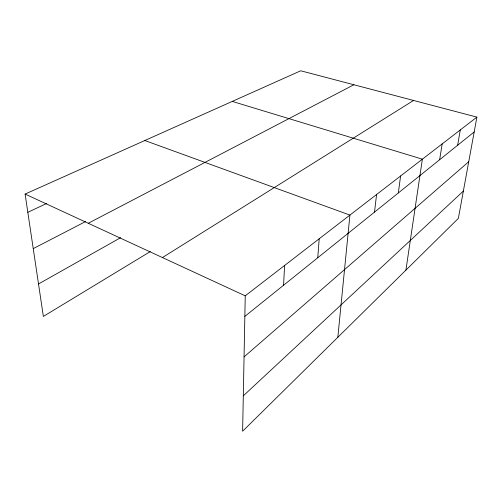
<?xml version="1.0" encoding="UTF-8"?>
<svg xmlns="http://www.w3.org/2000/svg" width="502" height="502" viewBox="0 0 502 502"><rect width="100%" height="100%" fill="white"/><g stroke="black" fill="none" stroke-linecap="round" stroke-linejoin="round"><path stroke-width="0.75" d="M476.9 117.117L245.24 295.835L242.617 431.218L458.357 218.395L476.9 117.117L300.729 70.782L25.1 194.067L43.36 316.429L150.343 251.533M283.58 285.236L284.578 265.489M317.747 257.758L319.203 238.776M337.827 337.3L349.919 215.082L144.808 140.522M374.511 212.108L376.582 194.506M398.337 192.95L400.609 175.97M405.905 270.139L422.377 159.178L232.263 101.404M439.633 159.736L442.187 143.898M457.642 145.254L460.29 129.93M243.301 395.846L463.359 191.093M244.06 356.891L468.73 161.726M244.844 316.392L474.183 131.951M162.441 257.557L413.554 100.456M38.516 283.969L120.656 237.672M88.264 223.264L353.879 84.763M33.245 248.628L85.541 221.57M27.823 212.327L46.717 203.435M25.1 194.067L245.24 295.835"/></g></svg>
